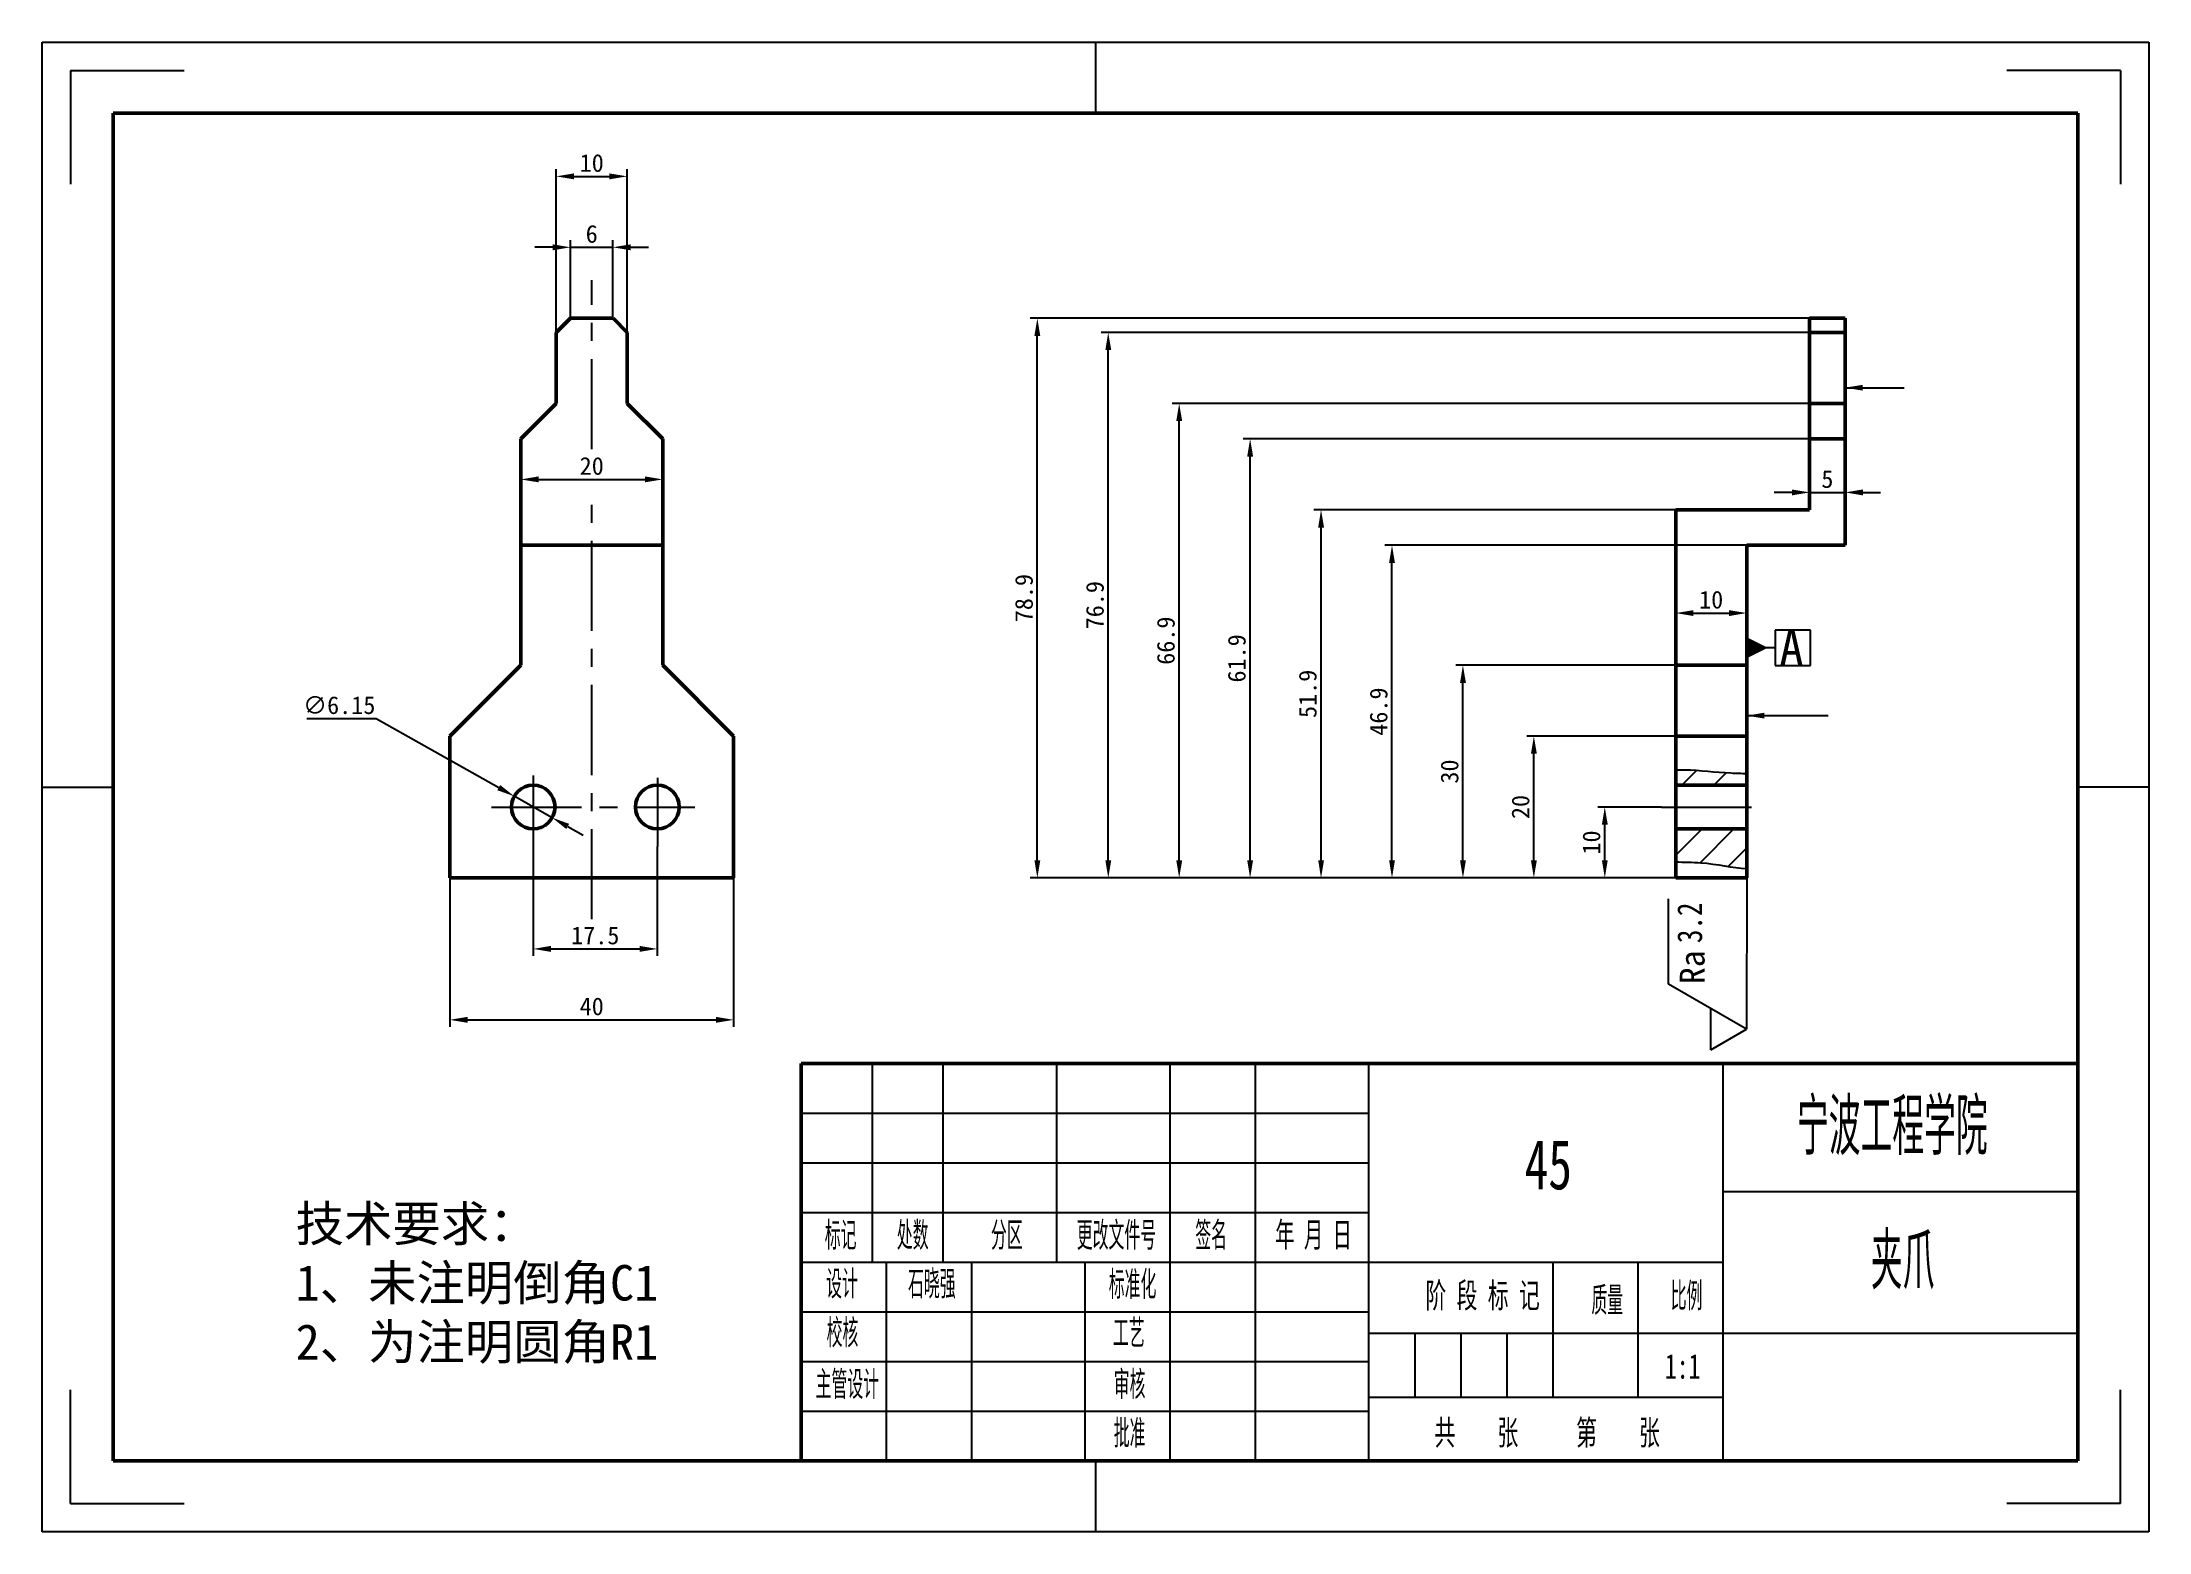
# Model space of a CAD drawing. Header units: millimetres. Extents: x 456 to 753, y -5 to 205.
import ezdxf

# ---------------------------------------------------------------- set-up
doc = ezdxf.new("R2010")
doc.units = ezdxf.units.MM
doc.header["$PDSIZE"] = -1
doc.linetypes.add('CENTERX2', pattern=[20.32, 12.7, -2.54, 2.54, -2.54])
for name, color, linetype in [('中心线', 1, 'CENTERX2'), ('剖面线', 4, 'Continuous'), ('尺寸线', 3, 'Continuous'), ('文字', 6, 'Continuous'), ('符号', 7, 'Continuous'), ('细实线', 4, 'Continuous')]:
    doc.layers.add(name, color=color, linetype=linetype)
doc.layers.add('粗实线', color=255, linetype='Continuous', lineweight=50)
doc.styles.add('SLDTEXTSTYLE0', font='TXT', dxfattribs={"width": 0.469, "bigfont": 'bigfont'})
doc.styles.add('SLDTEXTSTYLE1', font='TXT', dxfattribs={"width": 0.7, "bigfont": 'bigfont'})
doc.styles.add('SLDTEXTSTYLE2', font='TXT', dxfattribs={"width": 0.62, "bigfont": 'bigfont'})
doc.styles.add('SLDTEXTSTYLE3', font='TXT', dxfattribs={"width": 0.614286, "bigfont": 'bigfont'})
doc.styles.add('SLDTEXTSTYLE4', font='TXT', dxfattribs={"width": 0.566667, "bigfont": 'bigfont'})
doc.dimstyles.new('副本 ISO-25', dxfattribs={"dimtxt": 2.5, "dimasz": 2.5, "dimexe": 1, "dimexo": 0, "dimtad": 1, "dimtoh": 1, "dimdsep": 46, "dimtxsty": 'Standard', "dimcen": 2.5, "dimclrd": 3, "dimclre": 3, "dimadec": 0, "dimazin": 0, "dimtfac": 1, "dimtmove": 0, "dimatfit": 3, "dimfxl": 0, "dimarcsym": 0})
pattern_1 = [(45, (453.9134, -7.189), (-2.245064, 2.245064), [])]

# ---------------------------------------------------------------- blocks, each defined once
blk = doc.blocks.new('块1')
at = {"linetype": 'Continuous'}
for p, q in [((0, 210), (297, 210)), ((0, 0), (0, 210)), ((148.5, 210), (148.5, 200)), ((297, 210), (297, 0)), ((4, 206), (4, 190)), ((4, 206), (20, 206)), ((293, 206), (277, 206)), ((293, 206), (293, 190)), ((10, 200), (287, 200)), ((10, 10), (10, 200)), ((287, 200), (287, 10)), ((0, 105), (10, 105)), ((297, 105), (287, 105)), ((107, 66), (287, 66)), ((107, 10), (107, 66)), ((117, 66), (117, 38)), ((127, 66), (127, 38)), ((143, 66), (143, 38)), ((159, 66), (159, 38)), ((171, 66), (171, 10)), ((187, 66), (187, 10)), ((237, 10), (237, 66)), ((287, 66), (287, 10)), ((107, 59), (187, 59)), ((107, 52), (187, 52)), ((237, 48), (287, 48)), ((107, 45), (187, 45)), ((107, 38), (237, 38)), ((119, 38), (119, 10)), ((131, 38), (131, 10)), ((147, 38), (147, 10)), ((159, 38), (159, 10)), ((213, 19), (213, 38)), ((225, 19), (225, 38)), ((107, 31), (187, 31)), ((187, 28), (237, 28)), ((193.5, 28), (193.5, 19)), ((200, 28), (200, 19)), ((206.5, 28), (206.5, 19)), ((237, 28), (287, 28)), ((107, 24), (187, 24)), ((4, 4), (4, 20)), ((187, 19), (237, 19)), ((293, 4), (293, 20)), ((107, 17), (187, 17)), ((287, 10), (10, 10)), ((287, 10), (107, 10)), ((148.5, 10), (148.5, 0)), ((4, 4), (20, 4)), ((293, 4), (277, 4)), ((297, 0), (0, 0))]:
    blk.add_line(p, q, dxfattribs=at)
blk = doc.blocks.new('*D19')
at = {"layer": 'Defpoints', "color": 0}
for p in [(524.73, 91.21), (542.23, 91.21), (542.23, 76.78)]:
    blk.add_point(p, dxfattribs=at)
at = {"layer": '尺寸线', "color": 3, "lineweight": -2}
for p, q in [((524.73, 91.21), (524.73, 75.78)), ((542.23, 91.21), (542.23, 75.78)), ((527.23, 76.78), (539.73, 76.78))]:
    blk.add_line(p, q, dxfattribs=at)
at = {"layer": '尺寸线', "color": 3}
for points in [[(527.23, 77.2), (527.23, 76.36), (524.73, 76.78)], [(539.73, 77.2), (539.73, 76.36), (542.23, 76.78)]]:
    blk.add_solid(points, dxfattribs=at)
at = {"layer": '尺寸线', "color": 0, "insert": (533.48, 78.66), "char_height": 2.5, "attachment_point": 5}
blk.add_mtext('17.5', dxfattribs=at)
blk = doc.blocks.new('*D20')
at = {"layer": 'Defpoints', "color": 0}
for p in [(512.98, 86.78), (552.98, 86.78), (552.98, 66.78)]:
    blk.add_point(p, dxfattribs=at)
at = {"layer": '尺寸线', "color": 3, "lineweight": -2}
for p, q in [((512.98, 86.78), (512.98, 65.78)), ((552.98, 86.78), (552.98, 65.78)), ((515.48, 66.78), (550.48, 66.78))]:
    blk.add_line(p, q, dxfattribs=at)
at = {"layer": '尺寸线', "color": 3}
for points in [[(515.48, 67.2), (515.48, 66.36), (512.98, 66.78)], [(550.48, 67.2), (550.48, 66.36), (552.98, 66.78)]]:
    blk.add_solid(points, dxfattribs=at)
at = {"layer": '尺寸线', "color": 0, "insert": (532.98, 68.66), "char_height": 2.5, "attachment_point": 5}
blk.add_mtext('40', dxfattribs=at)
blk = doc.blocks.new('*D21')
at = {"layer": 'Defpoints', "color": 0}
for p in [(535.98, 175.68), (529.98, 165.68), (535.98, 165.68)]:
    blk.add_point(p, dxfattribs=at)
at = {"layer": '尺寸线', "color": 3, "lineweight": -2}
for p, q in [((527.48, 175.68), (524.98, 175.68)), ((529.98, 165.68), (529.98, 176.68)), ((529.98, 175.68), (535.98, 175.68)), ((535.98, 165.68), (535.98, 176.68)), ((538.48, 175.68), (540.98, 175.68))]:
    blk.add_line(p, q, dxfattribs=at)
at = {"layer": '尺寸线', "color": 3}
for points in [[(527.48, 176.1), (527.48, 175.26), (529.98, 175.68)], [(538.48, 176.1), (538.48, 175.26), (535.98, 175.68)]]:
    blk.add_solid(points, dxfattribs=at)
at = {"layer": '尺寸线', "color": 0, "insert": (532.98, 177.55), "char_height": 2.5, "attachment_point": 5}
blk.add_mtext('6', dxfattribs=at)
blk = doc.blocks.new('*D22')
at = {"layer": 'Defpoints', "color": 0}
for p in [(537.98, 185.68), (527.98, 163.68), (537.98, 163.68)]:
    blk.add_point(p, dxfattribs=at)
at = {"layer": '尺寸线', "color": 3, "lineweight": -2}
for p, q in [((527.98, 163.68), (527.98, 186.68)), ((530.48, 185.68), (535.48, 185.68)), ((537.98, 163.68), (537.98, 186.68))]:
    blk.add_line(p, q, dxfattribs=at)
at = {"layer": '尺寸线', "color": 3}
for points in [[(530.48, 186.1), (530.48, 185.26), (527.98, 185.68)], [(535.48, 186.1), (535.48, 185.26), (537.98, 185.68)]]:
    blk.add_solid(points, dxfattribs=at)
at = {"layer": '尺寸线', "color": 0, "insert": (532.98, 187.55), "char_height": 2.5, "attachment_point": 5}
blk.add_mtext('10', dxfattribs=at)
blk = doc.blocks.new('*D23')
at = {"layer": 'Defpoints', "color": 0}
for p in [(522.98, 148.68), (542.98, 148.68), (542.98, 142.96)]:
    blk.add_point(p, dxfattribs=at)
at = {"layer": '尺寸线', "color": 3, "lineweight": -2}
for p, q in [((522.98, 148.68), (522.98, 141.96)), ((542.98, 148.68), (542.98, 141.96)), ((525.48, 142.96), (540.48, 142.96))]:
    blk.add_line(p, q, dxfattribs=at)
at = {"layer": '尺寸线', "color": 3}
for points in [[(525.48, 143.38), (525.48, 142.55), (522.98, 142.96)], [(540.48, 143.38), (540.48, 142.55), (542.98, 142.96)]]:
    blk.add_solid(points, dxfattribs=at)
at = {"layer": '尺寸线', "color": 0, "insert": (532.98, 144.84), "char_height": 2.5, "attachment_point": 5}
blk.add_mtext('20', dxfattribs=at)
blk = doc.blocks.new('*D24')
at = {"layer": 'Defpoints', "color": 0}
for p in [(675.8, 96.78), (683.8, 96.78), (685.8, 86.78)]:
    blk.add_point(p, dxfattribs=at)
at = {"layer": '尺寸线', "color": 3, "lineweight": -2}
for p, q in [((683.8, 96.78), (674.8, 96.78)), ((675.8, 89.28), (675.8, 94.28)), ((685.8, 86.78), (674.8, 86.78))]:
    blk.add_line(p, q, dxfattribs=at)
at = {"layer": '尺寸线', "color": 3}
for points in [[(675.39, 94.28), (676.22, 94.28), (675.8, 96.78)], [(675.39, 89.28), (676.22, 89.28), (675.8, 86.78)]]:
    blk.add_solid(points, dxfattribs=at)
at = {"layer": '尺寸线', "color": 0, "insert": (673.93, 91.78), "char_height": 2.5, "attachment_point": 5, "rotation": 90}
blk.add_mtext('10', dxfattribs=at)
blk = doc.blocks.new('*D25')
at = {"layer": 'Defpoints', "color": 0}
for p in [(665.8, 106.78), (685.8, 106.78), (685.8, 86.78)]:
    blk.add_point(p, dxfattribs=at)
at = {"layer": '尺寸线', "color": 3, "lineweight": -2}
for p, q in [((685.8, 106.78), (664.8, 106.78)), ((665.8, 89.28), (665.8, 104.28)), ((685.8, 86.78), (664.8, 86.78))]:
    blk.add_line(p, q, dxfattribs=at)
at = {"layer": '尺寸线', "color": 3}
for points in [[(665.39, 104.28), (666.22, 104.28), (665.8, 106.78)], [(665.39, 89.28), (666.22, 89.28), (665.8, 86.78)]]:
    blk.add_solid(points, dxfattribs=at)
at = {"layer": '尺寸线', "color": 0, "insert": (663.93, 96.78), "char_height": 2.5, "attachment_point": 5, "rotation": 90}
blk.add_mtext('20', dxfattribs=at)
blk = doc.blocks.new('*D26')
at = {"layer": 'Defpoints', "color": 0}
for p in [(655.8, 116.78), (685.8, 116.78), (685.8, 86.78)]:
    blk.add_point(p, dxfattribs=at)
at = {"layer": '尺寸线', "color": 3, "lineweight": -2}
for p, q in [((685.8, 116.78), (654.8, 116.78)), ((655.8, 89.28), (655.8, 114.28)), ((685.8, 86.78), (654.8, 86.78))]:
    blk.add_line(p, q, dxfattribs=at)
at = {"layer": '尺寸线', "color": 3}
for points in [[(655.39, 114.28), (656.22, 114.28), (655.8, 116.78)], [(655.39, 89.28), (656.22, 89.28), (655.8, 86.78)]]:
    blk.add_solid(points, dxfattribs=at)
at = {"layer": '尺寸线', "color": 0, "insert": (653.93, 101.78), "char_height": 2.5, "attachment_point": 5, "rotation": 90}
blk.add_mtext('30', dxfattribs=at)
blk = doc.blocks.new('*D27')
at = {"layer": 'Defpoints', "color": 0}
for p in [(645.8, 133.68), (695.8, 133.68), (685.8, 86.78)]:
    blk.add_point(p, dxfattribs=at)
at = {"layer": '尺寸线', "color": 3, "lineweight": -2}
for p, q in [((695.8, 133.68), (644.8, 133.68)), ((645.8, 89.28), (645.8, 131.18)), ((685.8, 86.78), (644.8, 86.78))]:
    blk.add_line(p, q, dxfattribs=at)
at = {"layer": '尺寸线', "color": 3}
for points in [[(645.39, 131.18), (646.22, 131.18), (645.8, 133.68)], [(645.39, 89.28), (646.22, 89.28), (645.8, 86.78)]]:
    blk.add_solid(points, dxfattribs=at)
at = {"layer": '尺寸线', "color": 0, "insert": (643.93, 110.23), "char_height": 2.5, "attachment_point": 5, "rotation": 90}
blk.add_mtext('46.9', dxfattribs=at)
blk = doc.blocks.new('*D28')
at = {"layer": 'Defpoints', "color": 0}
for p in [(635.8, 138.68), (685.8, 138.68), (685.8, 86.78)]:
    blk.add_point(p, dxfattribs=at)
at = {"layer": '尺寸线', "color": 3, "lineweight": -2}
for p, q in [((685.8, 138.68), (634.8, 138.68)), ((635.8, 89.28), (635.8, 136.18)), ((685.8, 86.78), (634.8, 86.78))]:
    blk.add_line(p, q, dxfattribs=at)
at = {"layer": '尺寸线', "color": 3}
for points in [[(635.39, 136.18), (636.22, 136.18), (635.8, 138.68)], [(635.39, 89.28), (636.22, 89.28), (635.8, 86.78)]]:
    blk.add_solid(points, dxfattribs=at)
at = {"layer": '尺寸线', "color": 0, "insert": (633.93, 112.73), "char_height": 2.5, "attachment_point": 5, "rotation": 90}
blk.add_mtext('51.9', dxfattribs=at)
blk = doc.blocks.new('*D29')
at = {"layer": 'Defpoints', "color": 0}
for p in [(625.8, 148.68), (704.68, 148.68), (685.8, 86.78)]:
    blk.add_point(p, dxfattribs=at)
at = {"layer": '尺寸线', "color": 3, "lineweight": -2}
for p, q in [((704.68, 148.68), (624.8, 148.68)), ((625.8, 89.28), (625.8, 146.18)), ((685.8, 86.78), (624.8, 86.78))]:
    blk.add_line(p, q, dxfattribs=at)
at = {"layer": '尺寸线', "color": 3}
for points in [[(625.39, 146.18), (626.22, 146.18), (625.8, 148.68)], [(625.39, 89.28), (626.22, 89.28), (625.8, 86.78)]]:
    blk.add_solid(points, dxfattribs=at)
at = {"layer": '尺寸线', "color": 0, "insert": (623.93, 117.73), "char_height": 2.5, "attachment_point": 5, "rotation": 90}
blk.add_mtext('61.9', dxfattribs=at)
blk = doc.blocks.new('*D30')
at = {"layer": 'Defpoints', "color": 0}
for p in [(615.8, 153.68), (704.68, 153.68), (685.8, 86.78)]:
    blk.add_point(p, dxfattribs=at)
at = {"layer": '尺寸线', "color": 3, "lineweight": -2}
for p, q in [((704.68, 153.68), (614.8, 153.68)), ((615.8, 89.28), (615.8, 151.18)), ((685.8, 86.78), (614.8, 86.78))]:
    blk.add_line(p, q, dxfattribs=at)
at = {"layer": '尺寸线', "color": 3}
for points in [[(615.39, 151.18), (616.22, 151.18), (615.8, 153.68)], [(615.39, 89.28), (616.22, 89.28), (615.8, 86.78)]]:
    blk.add_solid(points, dxfattribs=at)
at = {"layer": '尺寸线', "color": 0, "insert": (613.93, 120.23), "char_height": 2.5, "attachment_point": 5, "rotation": 90}
blk.add_mtext('66.9', dxfattribs=at)
blk = doc.blocks.new('*D31')
at = {"layer": 'Defpoints', "color": 0}
for p in [(605.8, 163.68), (704.68, 163.68), (685.8, 86.78)]:
    blk.add_point(p, dxfattribs=at)
at = {"layer": '尺寸线', "color": 3, "lineweight": -2}
for p, q in [((704.68, 163.68), (604.8, 163.68)), ((605.8, 89.28), (605.8, 161.18)), ((685.8, 86.78), (604.8, 86.78))]:
    blk.add_line(p, q, dxfattribs=at)
at = {"layer": '尺寸线', "color": 3}
for points in [[(605.39, 161.18), (606.22, 161.18), (605.8, 163.68)], [(605.39, 89.28), (606.22, 89.28), (605.8, 86.78)]]:
    blk.add_solid(points, dxfattribs=at)
at = {"layer": '尺寸线', "color": 0, "insert": (603.93, 125.23), "char_height": 2.5, "attachment_point": 5, "rotation": 90}
blk.add_mtext('76.9', dxfattribs=at)
blk = doc.blocks.new('*D32')
at = {"layer": 'Defpoints', "color": 0}
for p in [(595.8, 165.68), (704.68, 165.68), (685.8, 86.78)]:
    blk.add_point(p, dxfattribs=at)
at = {"layer": '尺寸线', "color": 3, "lineweight": -2}
for p, q in [((704.68, 165.68), (594.8, 165.68)), ((595.8, 89.28), (595.8, 163.18)), ((685.8, 86.78), (594.8, 86.78))]:
    blk.add_line(p, q, dxfattribs=at)
at = {"layer": '尺寸线', "color": 3}
for points in [[(595.39, 163.18), (596.22, 163.18), (595.8, 165.68)], [(595.39, 89.28), (596.22, 89.28), (595.8, 86.78)]]:
    blk.add_solid(points, dxfattribs=at)
at = {"layer": '尺寸线', "color": 0, "insert": (593.93, 126.23), "char_height": 2.5, "attachment_point": 5, "rotation": 90}
blk.add_mtext('78.9', dxfattribs=at)
blk = doc.blocks.new('*D33')
at = {"layer": 'Defpoints', "color": 0}
for p in [(522.06, 98.29), (527.41, 95.27)]:
    blk.add_point(p, dxfattribs=at)
at = {"layer": '尺寸线', "color": 3, "lineweight": -2}
for p, q in [((492.8, 109.25), (502.59, 109.25)), ((502.59, 109.25), (519.88, 99.52)), ((527.41, 95.27), (522.06, 98.29)), ((529.59, 94.05), (531.77, 92.82))]:
    blk.add_line(p, q, dxfattribs=at)
at = {"layer": '尺寸线', "color": 3}
for points in [[(520.08, 99.88), (519.67, 99.15), (522.06, 98.29)], [(529.79, 94.41), (529.39, 93.68), (527.41, 95.27)]]:
    blk.add_solid(points, dxfattribs=at)
at = {"layer": '尺寸线', "color": 0, "insert": (497.38, 111.12), "char_height": 2.5, "attachment_point": 5}
blk.add_mtext('∅6.15', dxfattribs=at)
blk = doc.blocks.new('biamancucaodu')
at = {"layer": '符号'}
for p, q in [((0, 0), (6.35, 11)), ((6.35, 11), (18.35, 11)), ((-2.89, 5), (2.89, 5)), ((-2.89, 5), (2.89, 5)), ((-2.89, 5), (0, 0))]:
    blk.add_line(p, q, dxfattribs=at)
at = {"layer": '符号', "insert": (6.35, 9.41), "char_height": 3.5, "attachment_point": 1}
blk.add_mtext_dynamic_manual_height_columns('Ra', width=13.1483, gutter_width=25, heights=[0], dxfattribs=at)
at = {"layer": '符号', "width": 0.8}
blk.add_attdef('RA', (12.13, 6.26), '', height=3.5, dxfattribs=at)
blk = doc.blocks.new('新块')
at = {"layer": '尺寸线'}
for p, q in [((2.5, 9), (-2.5, 9)), ((-2.5, 9), (-2.5, 4)), ((2.5, 4), (2.5, 9)), ((-2.5, 4), (2.5, 4)), ((0, 4), (0, 3)), ((0, 3), (0, 0))]:
    blk.add_line(p, q, dxfattribs=at)
blk.add_lwpolyline([(0, 0, 3, 0, 0), (0, 3, 0, 0, 0)], format="xyseb", dxfattribs=at)
blk = doc.blocks.new('*D37')
at = {"layer": 'Defpoints', "color": 0}
for p in [(695.8, 124.12), (685.8, 116.78), (695.8, 116.78)]:
    blk.add_point(p, dxfattribs=at)
at = {"layer": '尺寸线', "color": 3, "lineweight": -2}
for p, q in [((685.8, 116.78), (685.8, 125.12)), ((695.8, 116.78), (695.8, 125.12)), ((688.3, 124.12), (693.3, 124.12))]:
    blk.add_line(p, q, dxfattribs=at)
at = {"layer": '尺寸线', "color": 3}
for points in [[(688.3, 124.53), (688.3, 123.7), (685.8, 124.12)], [(693.3, 124.53), (693.3, 123.7), (695.8, 124.12)]]:
    blk.add_solid(points, dxfattribs=at)
at = {"layer": '尺寸线', "color": 0, "insert": (690.8, 125.99), "char_height": 2.5, "attachment_point": 5}
blk.add_mtext('10', dxfattribs=at)
blk = doc.blocks.new('*D38')
at = {"layer": 'Defpoints', "color": 0}
for p in [(709.68, 141.13), (704.68, 138.68), (709.68, 138.68)]:
    blk.add_point(p, dxfattribs=at)
at = {"layer": '尺寸线', "color": 3, "lineweight": -2}
for p, q in [((702.18, 141.13), (699.68, 141.13)), ((704.68, 138.68), (704.68, 142.13)), ((704.68, 141.13), (709.68, 141.13)), ((709.68, 138.68), (709.68, 142.13)), ((712.18, 141.13), (714.68, 141.13))]:
    blk.add_line(p, q, dxfattribs=at)
at = {"layer": '尺寸线', "color": 3}
for points in [[(702.18, 141.54), (702.18, 140.71), (704.68, 141.13)], [(712.18, 141.54), (712.18, 140.71), (709.68, 141.13)]]:
    blk.add_solid(points, dxfattribs=at)
at = {"layer": '尺寸线', "color": 0, "insert": (707.18, 143), "char_height": 2.5, "attachment_point": 5}
blk.add_mtext('5', dxfattribs=at)

msp = doc.modelspace()

# ---------------------------------------------------------------- hatches: boundary and pattern name
at = {"layer": '剖面线'}
h = msp.add_hatch(dxfattribs=at)
h.set_pattern_fill('ANSI31', color=256, style=0)
h.set_pattern_definition(pattern_1)
edge = h.paths.add_edge_path(flags=0)
edge.add_line((685.803, 99.854), (695.803, 99.854))
edge.add_line((695.803, 99.854), (695.803, 101.467))
edge.add_spline(control_points=[(695.803, 101.467), (695.057, 101.486), (692.189, 101.526), (688.789, 102.01), (686.231, 101.991), (685.803, 101.99)], knot_values=[0.5471138, 0.5471138, 0.5471138, 0.5471138, 0.5790139, 0.669885, 0.6880592, 0.6880592, 0.6880592, 0.6880592], weights=[1, 1, 1, 1, 1, 1], degree=3, periodic=0)
edge.add_line((685.803, 101.99), (685.803, 99.854))
h = msp.add_hatch(dxfattribs=at)
h.set_pattern_fill('ANSI31', color=256, style=0)
h.set_pattern_definition(pattern_1)
edge = h.paths.add_edge_path(flags=0)
edge.add_spline(control_points=[(685.803, 89.053), (686.952, 88.991), (690.537, 89.044), (693.791, 88.2), (695.803, 88.132)], knot_values=[0.0608493, 0.0608493, 0.0608493, 0.0608493, 0.1064089, 0.1945137, 0.1945137, 0.1945137, 0.1945137], weights=[1, 1, 1, 1, 1], degree=3, periodic=0)
edge.add_line((695.803, 88.132), (695.803, 93.707))
edge.add_line((695.803, 93.707), (685.803, 93.707))
edge.add_line((685.803, 93.707), (685.803, 89.053))

# ---------------------------------------------------------------- linework, layer by layer
msp.add_line((695.803, 86.781), (695.772, 65.464))
for points, knots in [([(695.803, 101.467), (695.057, 101.486), (692.189, 101.526), (688.789, 102.01), (686.231, 101.991), (685.803, 101.99)], [0.54711378, 0.54711378, 0.54711378, 0.54711378, 0.57901389, 0.66988505, 0.68805919, 0.68805919, 0.68805919, 0.68805919]), ([(685.803, 89.053), (686.952, 88.991), (690.537, 89.044), (693.791, 88.2), (695.803, 88.132)], [0.0608493, 0.0608493, 0.0608493, 0.0608493, 0.10640892, 0.19451372, 0.19451372, 0.19451372, 0.19451372])]:
    msp.add_open_spline(points, degree=3, knots=knots)
at = {"layer": '中心线'}
for p, q in [((532.984, 147.233), (532.984, 171.033)), ((532.984, 80.971), (532.984, 141.634)), ((524.734, 101.208), (524.734, 91.207)), ((542.234, 100.911), (542.234, 91.207)), ((518.854, 96.781), (547.5, 96.781)), ((683.803, 96.781), (697.803, 96.781))]:
    msp.add_line(p, q, dxfattribs=at)
at = {"layer": '粗实线'}
for p, q in [((465.502, 194.601), (465.502, 4.601)), ((742.502, 194.601), (465.502, 194.601)), ((742.502, 4.601), (742.502, 194.601)), ((529.984, 165.68), (527.984, 163.68)), ((527.984, 163.68), (527.984, 153.68)), ((529.984, 165.68), (535.984, 165.68)), ((537.984, 163.68), (535.984, 165.68)), ((537.984, 153.68), (537.984, 163.68)), ((704.678, 165.68), (709.678, 165.68)), ((704.678, 163.68), (704.678, 165.68)), ((709.678, 163.68), (704.678, 163.68)), ((704.678, 163.68), (704.678, 153.68)), ((709.678, 165.68), (709.678, 163.68)), ((709.678, 163.68), (709.678, 153.68)), ((527.984, 153.68), (522.984, 148.68)), ((542.984, 148.68), (537.984, 153.68)), ((704.678, 148.68), (704.678, 153.68)), ((704.678, 153.68), (709.678, 153.68)), ((709.678, 153.68), (709.678, 148.68)), ((522.984, 148.68), (522.984, 133.68)), ((542.984, 133.68), (542.984, 148.68)), ((704.678, 148.68), (704.678, 138.68)), ((709.678, 148.68), (704.678, 148.68)), ((709.678, 148.68), (709.678, 133.68)), ((704.678, 138.68), (685.803, 138.68)), ((685.803, 138.68), (685.803, 116.781)), ((522.984, 133.68), (542.984, 133.68)), ((522.984, 116.781), (522.984, 133.68)), ((542.984, 133.68), (542.984, 116.781)), ((695.803, 133.68), (709.678, 133.68)), ((695.803, 116.781), (695.803, 133.68)), ((522.984, 116.781), (512.984, 106.781)), ((552.984, 106.781), (542.984, 116.781)), ((685.803, 106.781), (685.803, 116.781)), ((685.803, 116.781), (695.803, 116.781)), ((695.803, 116.781), (695.803, 106.781)), ((512.984, 86.781), (512.984, 106.781)), ((552.984, 106.781), (552.984, 86.781)), ((695.803, 106.781), (685.803, 106.781)), ((685.803, 101.99), (685.803, 106.781)), ((695.803, 101.467), (695.803, 106.781)), ((685.803, 99.854), (685.803, 101.99)), ((695.803, 99.854), (695.803, 101.467)), ((695.803, 99.854), (685.803, 99.854)), ((685.803, 99.854), (685.803, 93.707)), ((695.803, 99.854), (695.803, 93.707)), ((685.803, 93.707), (695.803, 93.707)), ((685.803, 89.053), (685.803, 93.707)), ((695.803, 88.132), (695.803, 93.707)), ((552.984, 86.781), (512.984, 86.781)), ((685.803, 86.781), (685.803, 89.053)), ((685.803, 86.781), (695.803, 86.781)), ((695.803, 86.781), (695.803, 88.132)), ((562.502, 60.601), (742.502, 60.601)), ((562.502, 60.601), (562.502, 4.601)), ((465.502, 4.601), (742.502, 4.601)), ((742.502, 4.601), (562.502, 4.601))]:
    msp.add_line(p, q, dxfattribs=at)
for centre in [(524.734, 96.781), (542.234, 96.781)]:
    msp.add_circle(centre, 3.074, dxfattribs=at)
at = {"layer": '细实线'}
for p, q in [((562.502, 60.601), (742.502, 60.601)), ((562.502, 4.601), (562.502, 60.601)), ((572.502, 60.601), (572.502, 32.601)), ((582.502, 60.601), (582.502, 32.601)), ((598.502, 60.601), (598.502, 32.601)), ((614.502, 60.601), (614.502, 32.601)), ((626.502, 60.601), (626.502, 4.601)), ((642.502, 60.601), (642.502, 4.601)), ((692.502, 4.601), (692.502, 60.601)), ((742.502, 60.601), (742.502, 4.601)), ((562.502, 53.601), (642.502, 53.601)), ((562.502, 46.601), (642.502, 46.601)), ((692.502, 42.601), (742.502, 42.601)), ((562.502, 39.601), (642.502, 39.601)), ((562.502, 32.601), (692.502, 32.601)), ((574.502, 32.601), (574.502, 4.601)), ((586.502, 32.601), (586.502, 4.601)), ((602.502, 32.601), (602.502, 4.601)), ((614.502, 32.601), (614.502, 4.601)), ((668.502, 13.601), (668.502, 32.601)), ((680.502, 13.601), (680.502, 32.601)), ((562.502, 25.601), (642.502, 25.601)), ((642.502, 22.601), (692.502, 22.601)), ((649.002, 22.601), (649.002, 13.601)), ((655.502, 22.601), (655.502, 13.601)), ((662.002, 22.601), (662.002, 13.601)), ((692.502, 22.601), (742.502, 22.601)), ((562.502, 18.601), (642.502, 18.601)), ((642.502, 13.601), (692.502, 13.601)), ((562.502, 11.601), (642.502, 11.601))]:
    msp.add_line(p, q, dxfattribs=at)

# ---------------------------------------------------------------- block references
at = {"color": 7, "linetype": 'Continuous'}
msp.add_blockref('块1', (455.502, -5.399), dxfattribs=at)
at = {"layer": '中心线', "rotation": 270}
msp.add_blockref('新块', (695.803, 119.23), dxfattribs=at)
at = {"layer": '文字', "rotation": 90}
msp.add_blockref('biamancucaodu', (695.772, 65.464), dxfattribs=at).add_auto_attribs({'RA': '3.2'})

# ---------------------------------------------------------------- texts
at = {"layer": '尺寸线', "insert": (700.412, 121.73), "char_height": 5, "attachment_point": 1}
msp.add_mtext_dynamic_manual_height_columns('{\\fFangSong_GB2312|b0|i0|c134|p49;A}', width=5, gutter_width=25, heights=[0], dxfattribs=at)
at = {"layer": '文字', "attachment_point": 2}
for s, insert, char_height, style in [('{\\fFangSong_GB2312|b0|i0|c134|p49;宁波工程学院}', (716.333, 55.491), 7, 'SLDTEXTSTYLE0'), ('{\\fFangSong_GB2312|b0|i0|c134|p49;45}', (667.836, 49.886), 7, 'SLDTEXTSTYLE1'), ('{\\fFangSong_GB2312|b0|i0|c134|p49;标记}', (568.076, 38.241), 3.5, 'SLDTEXTSTYLE0'), ('{\\fFangSong_GB2312|b0|i0|c134|p49;处数}', (578.233, 38.241), 3.5, 'SLDTEXTSTYLE0'), ('{\\fFangSong_GB2312|b0|i0|c134|p49;分区}', (591.5, 38.241), 3.5, 'SLDTEXTSTYLE0'), ('{\\fFangSong_GB2312|b0|i0|c134|p49;更改文件号}', (606.957, 38.241), 3.5, 'SLDTEXTSTYLE0'), ('{\\fFangSong_GB2312|b0|i0|c134|p49;签名}', (620.312, 38.241), 3.5, 'SLDTEXTSTYLE0'), ('{\\fFangSong_GB2312|b0|i0|c134|p49;年 月 日}', (634.744, 38.241), 3.5, 'SLDTEXTSTYLE4'), ('{\\fFangSong_GB2312|b0|i0|c134|p49;夹爪}', (717.784, 36.549), 7, 'SLDTEXTSTYLE0'), ('{\\fFangSong_GB2312|b0|i0|c134|p49;设计}', (568.262, 31.382), 3.5, 'SLDTEXTSTYLE0'), ('{\\fFangSong_GB2312|b0|i0|c134|p49;石晓强}', (580.935, 31.382), 3.5, 'SLDTEXTSTYLE0'), ('{\\fFangSong_GB2312|b0|i0|c134|p49;标准化}', (609.229, 31.315), 3.5, 'SLDTEXTSTYLE0'), ('{\\fFangSong_GB2312|b0|i0|c134|p49;阶 段 标 记}', (658.578, 29.692), 3.5, 'SLDTEXTSTYLE3'), ('{\\fFangSong_GB2312|b0|i0|c134|p49;比例}', (687.332, 29.692), 3.5, 'SLDTEXTSTYLE0'), ('{\\fFangSong_GB2312|b0|i0|c134|p49;质量}', (676.155, 29.083), 3.5, 'SLDTEXTSTYLE0'), ('{\\fFangSong_GB2312|b0|i0|c134|p49;校核}', (568.334, 24.503), 3.5, 'SLDTEXTSTYLE0'), ('{\\fFangSong_GB2312|b0|i0|c134|p49;工艺}', (608.701, 24.466), 3.5, 'SLDTEXTSTYLE0'), ('{\\fFangSong_GB2312|b0|i0|c134|p49;1:1}', (686.778, 19.685), 3.5, 'SLDTEXTSTYLE1'), ('{\\fFangSong_GB2312|b0|i0|c134|p49;主管设计}', (569.021, 17.223), 3.5, 'SLDTEXTSTYLE0'), ('{\\fFangSong_GB2312|b0|i0|c134|p49;审核}', (608.814, 17.223), 3.5, 'SLDTEXTSTYLE0'), ('{\\fFangSong_GB2312|b0|i0|c134|p49;批准}', (608.814, 10.347), 3.5, 'SLDTEXTSTYLE0'), ('{\\fFangSong_GB2312|b0|i0|c134|p49;共    张}', (657.703, 10.355), 3.5, 'SLDTEXTSTYLE2'), ('{\\fFangSong_GB2312|b0|i0|c134|p49;第    张}', (677.661, 10.355), 3.5, 'SLDTEXTSTYLE2')]:
    msp.add_mtext(s, dxfattribs=dict(at, insert=insert, char_height=char_height, style=style))
at = {"layer": '文字', "insert": (491.242, 40.549), "char_height": 5, "attachment_point": 1}
msp.add_mtext_dynamic_manual_height_columns('{\\fFangSong_GB2312|b0|i0|c134|p49;技术要求：\\P1、未注明倒角C1\\P2、为注明圆角R1}', width=54.0213, gutter_width=25, heights=[0], dxfattribs=at)

# ---------------------------------------------------------------- dimensions: what is measured, and where the dimension line sits
at = {"layer": '尺寸线'}
for base, p1, p2, picture, middle in [((537.984, 185.68), (527.984, 163.68), (537.984, 163.68), '*D22', (532.984, 187.555)), ((535.984, 175.68), (529.984, 165.68), (535.984, 165.68), '*D21', (532.984, 177.555)), ((709.678, 141.126), (704.678, 138.68), (709.678, 138.68), '*D38', (707.178, 143.001)), ((695.803, 124.116), (685.803, 116.781), (695.803, 116.781), '*D37', (690.803, 125.991)), ((542.234, 76.781), (524.734, 91.207), (542.234, 91.207), '*D19', (533.484, 78.656)), ((552.984, 66.781), (512.984, 86.781), (552.984, 86.781), '*D20', (532.984, 68.656))]:
    dim = msp.add_linear_dim(base=base, p1=p1, p2=p2, dimstyle='副本 ISO-25', dxfattribs=at)
    dim.commit()
    dim.dimension.update_dxf_attribs({"geometry": picture, "text_midpoint": middle})
for base, p2, picture, middle in [((595.803, 165.68), (704.678, 165.68), '*D32', (593.928, 126.23)), ((605.803, 163.68), (704.678, 163.68), '*D31', (603.928, 125.23)), ((615.803, 153.68), (704.678, 153.68), '*D30', (613.928, 120.23)), ((625.803, 148.68), (704.678, 148.68), '*D29', (623.928, 117.73)), ((635.803, 138.68), (685.803, 138.68), '*D28', (633.928, 112.73)), ((645.803, 133.68), (695.803, 133.68), '*D27', (643.928, 110.23)), ((655.803, 116.781), (685.803, 116.781), '*D26', (653.928, 101.781)), ((665.803, 106.781), (685.803, 106.781), '*D25', (663.928, 96.781)), ((675.803, 96.781), (683.803, 96.781), '*D24', (673.928, 91.781))]:
    dim = msp.add_linear_dim(base=base, p1=(685.803, 86.781), p2=p2, angle=90, dimstyle='副本 ISO-25', dxfattribs=at)
    dim.commit()
    dim.dimension.update_dxf_attribs({"geometry": picture, "text_midpoint": middle})
dim = msp.add_linear_dim(base=(542.984, 142.963), p1=(522.984, 148.68), p2=(542.984, 148.68), dimstyle='副本 ISO-25', dxfattribs=at)
dim.commit()
dim.dimension.update_dxf_attribs({"geometry": '*D23', "text_midpoint": (532.984, 142.963), "dimtype": 160})
dim = msp.add_diameter_dim_2p(p1=(527.412, 95.272), p2=(522.055, 98.289), dimstyle='副本 ISO-25', dxfattribs=at)
dim.commit()
dim.dimension.update_dxf_attribs({"geometry": '*D33', "text_midpoint": (497.384, 109.25), "dimtype": 163})

# ---------------------------------------------------------------- leaders
for points in [[(709.678, 155.887), (717.983, 155.887)], [(695.803, 109.66), (707.308, 109.66)]]:
    msp.add_leader(points, dimstyle='副本 ISO-25', override={"dimgap": 0.625, "dimtad": 0}, dxfattribs=at)

doc.saveas('drawing.dxf')
